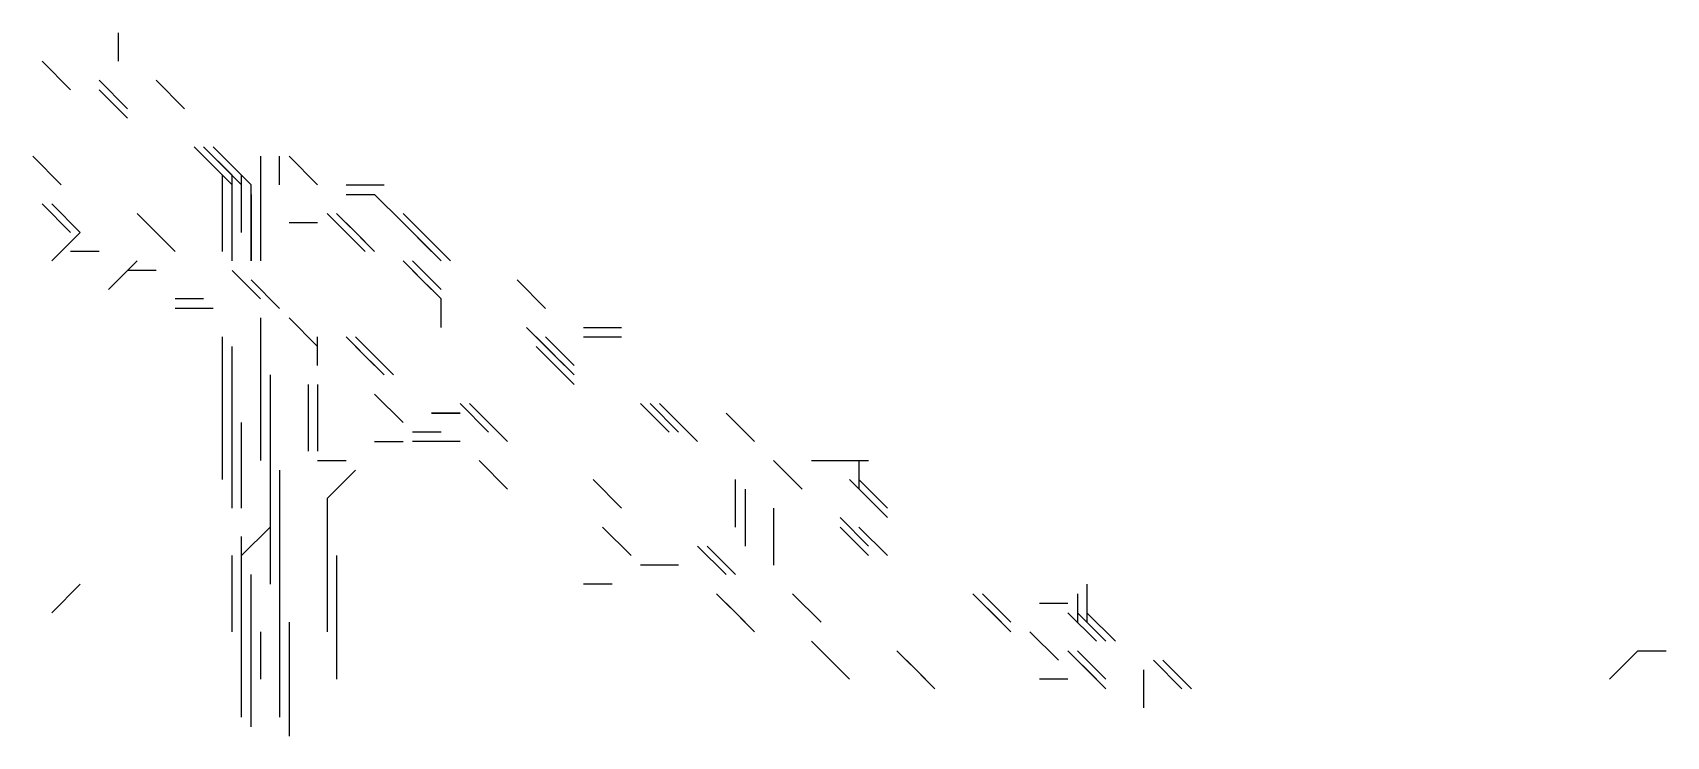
# Model space of a CAD drawing. Extents: x 34 to 168, y 38 to 138.
# Drawn here: x 138.13 to 166.8, y 109.19 to 121.52 of the extents above; entities that cross this region are included whole.
import ezdxf

# ---------------------------------------------------------------- set-up
doc = ezdxf.new("R2010")
doc.units = 0

msp = doc.modelspace()

# ---------------------------------------------------------------- linework, layer by layer
for p, q in [((139.6337, 121.5203), (139.6337, 121.0203)), ((139.6337, 121.5203), (139.6337, 121.0203)), ((138.8003, 120.5203), (138.3003, 121.0203)), ((139.8003, 120.187), (139.3003, 120.687)), ((140.3003, 120.687), (140.8003, 120.187)), ((140.3003, 120.687), (140.8003, 120.187)), ((140.3003, 120.687), (140.8003, 120.187)), ((139.8003, 120.0203), (139.3003, 120.5203)), ((138.1337, 119.3536), (138.6337, 118.8536)), ((138.1337, 119.3536), (138.6337, 118.8536)), ((141.6337, 118.8536), (140.967, 119.5203)), ((141.6337, 119.0203), (141.1337, 119.5203)), ((141.8003, 118.8536), (141.1337, 119.5203)), ((141.6337, 119.0203), (141.1337, 119.5203)), ((141.6337, 119.0203), (141.1337, 119.5203)), ((141.967, 118.8536), (141.3003, 119.5203)), ((141.8003, 119.0203), (141.3003, 119.5203)), ((141.8003, 119.0203), (141.3003, 119.5203)), ((141.8003, 119.0203), (141.3003, 119.5203)), ((142.1337, 119.3536), (142.1337, 118.8536)), ((142.467, 118.8536), (142.467, 119.3536)), ((142.6337, 119.3536), (143.1337, 118.8536)), ((142.6337, 119.3536), (143.1337, 118.8536)), ((142.6337, 119.3536), (143.1337, 118.8536)), ((142.6337, 119.3536), (143.1337, 118.8536)), ((142.6337, 119.3536), (143.1337, 118.8536)), ((142.6337, 119.3536), (143.1337, 118.8536)), ((142.6337, 119.3536), (143.1337, 118.8536)), ((141.467, 118.187), (141.467, 119.0203)), ((141.6337, 117.5203), (141.6337, 119.0203)), ((141.6337, 117.5203), (141.6337, 119.0203)), ((141.6337, 118.187), (141.6337, 119.0203)), ((141.8003, 118.0203), (141.8003, 119.0203)), ((142.1337, 119.187), (142.1337, 118.687)), ((142.1337, 119.187), (142.1337, 118.687)), ((141.967, 118.187), (141.967, 118.8536)), ((141.967, 118.687), (141.967, 118.187)), ((142.1337, 118.8536), (142.1337, 118.187)), ((142.1337, 118.687), (142.1337, 117.687)), ((143.6337, 118.8536), (144.3003, 118.8536)), ((143.6337, 118.687), (144.1337, 118.687)), ((144.1337, 118.687), (144.6337, 118.187)), ((138.8003, 118.0203), (138.3003, 118.5203)), ((138.8003, 118.0203), (138.3003, 118.5203)), ((138.967, 118.0203), (138.467, 118.5203)), ((141.967, 118.5203), (141.967, 117.5203)), ((141.967, 118.5203), (141.967, 117.5203)), ((142.1337, 118.5203), (142.1337, 117.5203)), ((142.1337, 118.5203), (142.1337, 117.5203)), ((142.1337, 118.5203), (142.1337, 117.5203)), ((139.967, 118.3536), (140.467, 117.8536)), ((140.1337, 118.187), (140.6337, 117.687)), ((140.1337, 118.187), (140.6337, 117.687)), ((141.467, 117.687), (141.467, 118.3536)), ((141.967, 117.5203), (141.967, 118.3536)), ((141.967, 117.5203), (141.967, 118.3536)), ((142.1337, 118.3536), (142.1337, 117.5203)), ((143.1337, 118.187), (142.6337, 118.187)), ((143.8003, 117.8536), (143.3003, 118.3536)), ((143.967, 117.8536), (143.467, 118.3536)), ((143.967, 117.8536), (143.467, 118.3536)), ((143.967, 117.8536), (143.467, 118.3536)), ((143.967, 117.687), (143.467, 118.187)), ((144.1337, 117.687), (143.6337, 118.187)), ((144.6337, 118.3536), (145.1337, 117.8536)), ((144.6337, 118.187), (145.3003, 117.5203)), ((144.6337, 118.187), (145.3003, 117.5203)), ((144.6337, 118.187), (145.1337, 117.687)), ((144.6337, 118.187), (145.3003, 117.5203)), ((144.8003, 118.187), (145.3003, 117.687)), ((138.467, 117.5203), (138.967, 118.0203)), ((138.467, 117.5203), (138.967, 118.0203)), ((138.467, 117.5203), (138.967, 118.0203)), ((138.467, 117.5203), (138.967, 118.0203)), ((141.967, 118.0203), (141.967, 117.5203)), ((142.1337, 118.0203), (142.1337, 117.5203)), ((144.967, 118.0203), (145.467, 117.5203)), ((144.967, 118.0203), (145.467, 117.5203)), ((144.967, 118.0203), (145.467, 117.5203)), ((144.967, 118.0203), (145.467, 117.5203)), ((139.3003, 117.687), (138.8003, 117.687)), ((139.967, 117.5203), (139.467, 117.0203)), ((140.3003, 117.3536), (139.8003, 117.3536)), ((140.3003, 117.3536), (139.8003, 117.3536)), ((140.3003, 117.3536), (139.8003, 117.3536)), ((141.6337, 117.3536), (142.1337, 116.8536)), ((141.6337, 117.3536), (142.1337, 116.8536)), ((145.1337, 117.0203), (144.6337, 117.5203)), ((145.3003, 117.0203), (144.8003, 117.5203)), ((145.3003, 117.0203), (144.8003, 117.5203)), ((145.3003, 116.8536), (144.8003, 117.3536)), ((141.967, 117.187), (142.467, 116.687)), ((141.967, 117.187), (142.467, 116.687)), ((146.6337, 117.187), (147.1337, 116.687)), ((141.1337, 116.8536), (140.6337, 116.8536)), ((141.3003, 116.687), (140.6337, 116.687)), ((145.3003, 116.3536), (145.3003, 116.8536)), ((142.1337, 116.5203), (142.1337, 114.187)), ((142.1337, 116.5203), (142.1337, 115.0203)), ((142.1337, 116.5203), (142.1337, 116.0203)), ((142.1337, 116.5203), (142.1337, 114.0203)), ((142.1337, 116.5203), (142.1337, 114.687)), ((142.1337, 116.5203), (142.1337, 114.8536)), ((142.1337, 116.5203), (142.1337, 115.0203)), ((142.1337, 116.5203), (142.1337, 115.5203)), ((142.1337, 116.5203), (142.1337, 115.687)), ((142.1337, 116.5203), (142.1337, 114.0203)), ((143.1337, 116.0203), (142.6337, 116.5203)), ((143.1337, 116.0203), (142.6337, 116.5203)), ((141.467, 114.3536), (141.467, 116.187)), ((141.467, 114.187), (141.467, 116.187)), ((141.467, 113.687), (141.467, 116.187)), ((143.1337, 115.687), (143.1337, 116.187)), ((143.6337, 116.187), (144.1337, 115.687)), ((143.6337, 116.187), (144.1337, 115.687)), ((143.6337, 116.187), (144.1337, 115.687)), ((143.6337, 116.187), (144.1337, 115.687)), ((143.8003, 116.187), (144.3003, 115.687)), ((147.3003, 115.8536), (146.8003, 116.3536)), ((147.467, 115.687), (146.8003, 116.3536)), ((147.3003, 115.8536), (146.8003, 116.3536)), ((147.467, 115.687), (146.967, 116.187)), ((147.467, 115.687), (146.967, 116.187)), ((147.467, 115.687), (146.967, 116.187)), ((147.6337, 115.687), (147.1337, 116.187)), ((147.8003, 116.3536), (148.467, 116.3536)), ((147.8003, 116.3536), (148.3003, 116.3536)), ((147.8003, 116.187), (148.3003, 116.187)), ((147.8003, 116.187), (148.467, 116.187)), ((147.8003, 116.187), (148.3003, 116.187)), ((147.8003, 116.187), (148.3003, 116.187)), ((147.8003, 116.187), (148.3003, 116.187)), ((141.467, 115.0203), (141.467, 116.0203)), ((141.6337, 114.8536), (141.6337, 116.0203)), ((141.6337, 114.687), (141.6337, 116.0203)), ((141.6337, 114.5203), (141.6337, 116.0203)), ((141.6337, 114.3536), (141.6337, 116.0203)), ((141.6337, 114.687), (141.6337, 116.0203)), ((141.6337, 114.3536), (141.6337, 115.8536)), ((141.6337, 114.3536), (141.6337, 115.8536)), ((141.6337, 114.187), (141.6337, 115.8536)), ((141.6337, 114.0203), (141.6337, 115.8536)), ((143.8003, 116.0203), (144.3003, 115.5203)), ((143.8003, 116.0203), (144.3003, 115.5203)), ((143.8003, 116.0203), (144.3003, 115.5203)), ((143.967, 116.0203), (144.467, 115.5203)), ((147.6337, 115.3536), (146.967, 116.0203)), ((147.6337, 115.5203), (147.1337, 116.0203)), ((141.6337, 113.687), (141.6337, 115.5203)), ((142.3003, 115.5203), (142.3003, 113.687)), ((142.967, 115.3536), (142.967, 114.187)), ((142.967, 115.3536), (142.967, 114.687)), ((143.1337, 115.3536), (143.1337, 114.187)), ((143.1337, 115.3536), (143.1337, 114.187)), ((142.3003, 115.187), (142.3003, 114.187)), ((144.6337, 114.687), (144.1337, 115.187)), ((145.6337, 115.0203), (146.1337, 114.5203)), ((145.6337, 115.0203), (146.1337, 114.5203)), ((145.6337, 115.0203), (146.1337, 114.5203)), ((145.8003, 115.0203), (146.3003, 114.5203)), ((145.8003, 115.0203), (146.467, 114.3536)), ((149.3003, 114.5203), (148.8003, 115.0203)), ((149.467, 114.5203), (148.967, 115.0203)), ((149.467, 114.5203), (148.967, 115.0203)), ((149.467, 114.5203), (148.967, 115.0203)), ((149.8003, 114.3536), (149.1337, 115.0203)), ((149.8003, 114.3536), (149.1337, 115.0203)), ((141.6337, 113.187), (141.6337, 114.8536)), ((141.8003, 113.187), (141.8003, 114.687)), ((142.3003, 114.8536), (142.3003, 112.3536)), ((142.3003, 114.8536), (142.3003, 112.3536)), ((142.3003, 114.8536), (142.3003, 113.5203)), ((142.3003, 114.687), (142.3003, 112.0203)), ((145.1337, 114.8536), (145.6337, 114.8536)), ((145.6337, 114.8536), (145.1337, 114.8536)), ((145.967, 114.8536), (146.467, 114.3536)), ((145.967, 114.8536), (146.467, 114.3536)), ((145.967, 114.8536), (146.467, 114.3536)), ((145.967, 114.8536), (146.467, 114.3536)), ((149.8003, 114.3536), (149.3003, 114.8536)), ((150.3003, 114.8536), (150.8003, 114.3536)), ((150.3003, 114.8536), (150.8003, 114.3536)), ((150.3003, 114.8536), (150.8003, 114.3536)), ((150.3003, 114.8536), (150.8003, 114.3536)), ((141.8003, 113.187), (141.8003, 114.5203)), ((141.8003, 113.187), (141.8003, 114.5203)), ((142.3003, 114.5203), (142.3003, 111.8536)), ((145.3003, 114.5203), (144.8003, 114.5203)), ((141.6337, 113.3536), (141.6337, 114.187)), ((141.8003, 113.187), (141.8003, 114.3536)), ((141.8003, 113.187), (141.8003, 114.187)), ((141.8003, 113.187), (141.8003, 114.187)), ((141.8003, 113.187), (141.8003, 114.187)), ((144.1337, 114.3536), (144.6337, 114.3536)), ((145.467, 114.3536), (144.8003, 114.3536)), ((145.6337, 114.3536), (144.8003, 114.3536)), ((145.467, 114.3536), (144.8003, 114.3536)), ((145.467, 114.3536), (144.967, 114.3536)), ((145.467, 114.3536), (144.967, 114.3536)), ((141.6337, 113.3536), (141.6337, 114.0203)), ((141.8003, 113.187), (141.8003, 114.0203)), ((141.8003, 113.3536), (141.8003, 113.8536)), ((142.3003, 113.8536), (142.3003, 112.687)), ((142.3003, 113.8536), (142.3003, 112.687)), ((142.467, 113.8536), (142.467, 111.3536)), ((143.1337, 114.0203), (143.6337, 114.0203)), ((143.8003, 113.8536), (143.3003, 113.3536)), ((143.8003, 113.8536), (143.3003, 113.3536)), ((146.467, 113.5203), (145.967, 114.0203)), ((151.6337, 113.5203), (151.1337, 114.0203)), ((151.8003, 114.0203), (152.467, 114.0203)), ((152.3003, 114.0203), (152.8003, 114.0203)), ((152.3003, 114.0203), (152.8003, 114.0203)), ((152.6337, 114.0203), (152.6337, 113.5203)), ((147.967, 113.687), (148.467, 113.187)), ((147.967, 113.687), (148.467, 113.187)), ((150.467, 112.8536), (150.467, 113.687)), ((150.6337, 113.5203), (150.6337, 112.5203)), ((152.467, 113.687), (153.1337, 113.0203)), ((152.6337, 113.687), (153.1337, 113.187)), ((143.3003, 113.3536), (143.3003, 111.687)), ((143.3003, 113.3536), (143.3003, 112.187)), ((143.3003, 113.3536), (143.3003, 112.5203)), ((151.1337, 113.187), (151.1337, 112.687)), ((152.8003, 112.5203), (152.3003, 113.0203)), ((142.3003, 112.8536), (141.8003, 112.3536)), ((141.8003, 112.187), (141.8003, 112.687)), ((141.8003, 111.8536), (141.8003, 112.687)), ((141.8003, 111.8536), (141.8003, 112.687)), ((141.8003, 111.8536), (141.8003, 112.687)), ((142.467, 112.8536), (142.467, 110.3536)), ((142.467, 112.687), (142.467, 110.0203)), ((143.3003, 112.8536), (143.3003, 111.0203)), ((148.6337, 112.3536), (148.1337, 112.8536)), ((151.1337, 112.8536), (151.1337, 112.187)), ((152.8003, 112.3536), (152.3003, 112.8536)), ((153.1337, 112.3536), (152.6337, 112.8536)), ((153.1337, 112.3536), (152.6337, 112.8536)), ((141.8003, 111.687), (141.8003, 112.5203)), ((141.8003, 111.187), (141.8003, 112.5203)), ((141.8003, 111.687), (141.8003, 112.5203)), ((141.8003, 111.687), (141.8003, 112.5203)), ((141.8003, 111.5203), (141.8003, 112.5203)), ((141.8003, 111.5203), (141.8003, 112.5203)), ((149.8003, 112.5203), (150.3003, 112.0203)), ((149.967, 112.5203), (150.467, 112.0203)), ((149.967, 112.5203), (150.467, 112.0203)), ((141.6337, 111.687), (141.6337, 112.3536)), ((141.6337, 111.0203), (141.6337, 112.3536)), ((141.8003, 110.687), (141.8003, 112.3536)), ((142.467, 112.187), (142.467, 109.8536)), ((142.467, 112.187), (142.467, 109.8536)), ((143.467, 112.3536), (143.467, 110.3536)), ((149.3003, 112.187), (148.8003, 112.187)), ((149.3003, 112.187), (148.8003, 112.187)), ((149.3003, 112.187), (148.8003, 112.187)), ((149.467, 112.187), (148.967, 112.187)), ((138.967, 111.8536), (138.467, 111.3536)), ((138.967, 111.8536), (138.467, 111.3536)), ((138.967, 111.8536), (138.467, 111.3536)), ((141.967, 109.3536), (141.967, 112.0203)), ((142.467, 111.8536), (142.467, 109.687)), ((143.467, 112.0203), (143.467, 110.187)), ((148.3003, 111.8536), (147.8003, 111.8536)), ((148.3003, 111.8536), (147.8003, 111.8536)), ((148.3003, 111.8536), (147.8003, 111.8536)), ((156.6337, 111.8536), (156.6337, 111.3536)), ((141.8003, 109.8536), (141.8003, 111.687)), ((141.8003, 109.5203), (141.8003, 111.5203)), ((141.967, 109.3536), (141.967, 111.687)), ((141.967, 109.3536), (141.967, 111.687)), ((141.967, 109.3536), (141.967, 111.687)), ((141.967, 109.3536), (141.967, 111.5203)), ((141.967, 109.3536), (141.967, 111.5203)), ((141.967, 109.3536), (141.967, 111.5203)), ((143.467, 111.5203), (143.467, 110.187)), ((150.6337, 111.187), (150.1337, 111.687)), ((150.8003, 111.0203), (150.3003, 111.5203)), ((151.467, 111.687), (151.967, 111.187)), ((151.467, 111.687), (151.967, 111.187)), ((155.1337, 111.187), (154.6337, 111.687)), ((155.1337, 111.187), (154.6337, 111.687)), ((155.1337, 111.187), (154.6337, 111.687)), ((155.3003, 111.0203), (154.6337, 111.687)), ((155.3003, 111.187), (154.8003, 111.687)), ((155.3003, 111.187), (154.8003, 111.687)), ((155.3003, 111.187), (154.8003, 111.687)), ((155.8003, 111.5203), (156.3003, 111.5203)), ((155.8003, 111.5203), (156.3003, 111.5203)), ((155.8003, 111.5203), (156.3003, 111.5203)), ((155.8003, 111.5203), (156.3003, 111.5203)), ((156.467, 111.687), (156.467, 111.187)), ((156.6337, 111.687), (156.6337, 111.187)), ((156.6337, 111.687), (156.6337, 111.187)), ((141.967, 109.3536), (141.967, 111.3536)), ((141.967, 109.3536), (141.967, 111.3536)), ((156.3003, 111.3536), (156.8003, 110.8536)), ((156.3003, 111.3536), (156.8003, 110.8536)), ((156.467, 111.3536), (156.967, 110.8536)), ((156.6337, 111.3536), (157.1337, 110.8536)), ((141.967, 109.5203), (141.967, 111.0203)), ((142.1337, 111.0203), (142.1337, 110.187)), ((142.467, 111.187), (142.467, 109.5203)), ((142.6337, 111.187), (142.6337, 109.187)), ((156.1337, 110.5203), (155.6337, 111.0203)), ((141.8003, 109.5203), (141.8003, 110.8536)), ((143.467, 110.8536), (143.467, 110.187)), ((152.3003, 110.3536), (151.8003, 110.8536)), ((152.3003, 110.3536), (151.8003, 110.8536)), ((152.3003, 110.3536), (151.8003, 110.8536)), ((152.3003, 110.3536), (151.8003, 110.8536)), ((152.467, 110.187), (151.967, 110.687)), ((153.3003, 110.687), (153.8003, 110.187)), ((156.8003, 110.187), (156.3003, 110.687)), ((156.967, 110.0203), (156.3003, 110.687)), ((156.8003, 110.187), (156.3003, 110.687)), ((156.8003, 110.187), (156.3003, 110.687)), ((156.967, 110.187), (156.467, 110.687)), ((156.967, 110.187), (156.467, 110.687)), ((165.8003, 110.187), (166.3003, 110.687)), ((166.3003, 110.687), (166.8003, 110.687)), ((141.967, 109.5203), (141.967, 110.5203)), ((153.467, 110.5203), (153.967, 110.0203)), ((153.467, 110.5203), (153.967, 110.0203)), ((153.467, 110.5203), (153.967, 110.0203)), ((153.467, 110.5203), (153.967, 110.0203)), ((153.467, 110.5203), (153.967, 110.0203)), ((157.8003, 110.5203), (158.3003, 110.0203)), ((157.967, 110.5203), (158.467, 110.0203)), ((156.3003, 110.187), (155.8003, 110.187)), ((157.6337, 109.687), (157.6337, 110.3536))]:
    msp.add_line(p, q)

doc.saveas('drawing.dxf')
